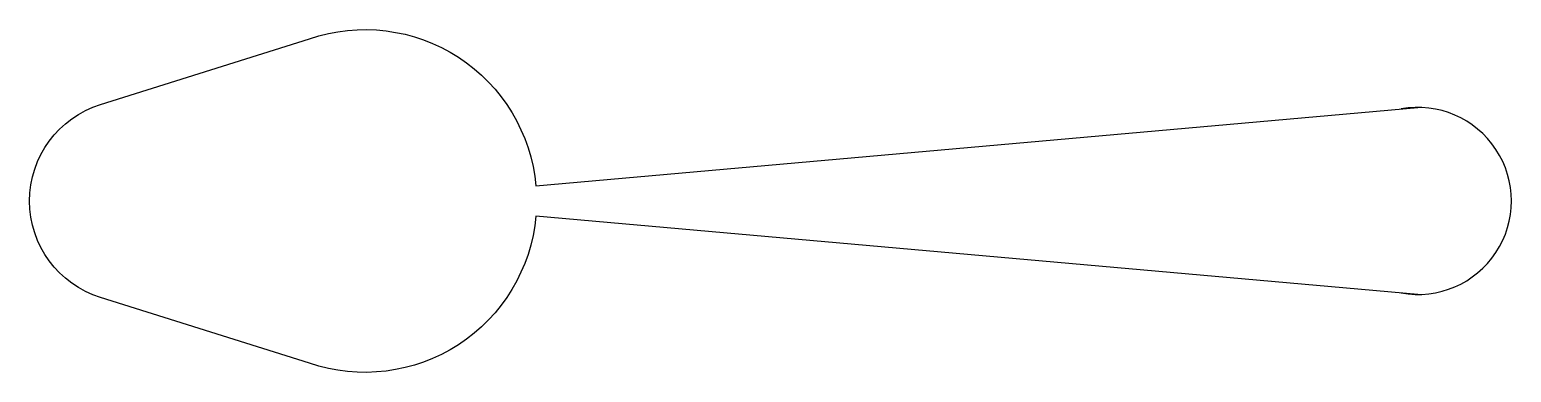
# Model space of a CAD drawing. Header units: centimetres. Extents: x 6.8 to 25.8, y 7.4 to 11.8.
import ezdxf

# ---------------------------------------------------------------- set-up
doc = ezdxf.new("R2010")
doc.units = ezdxf.units.CM
doc.layers.add('Linguriță amortizatoare', color=51, linetype='Continuous')

msp = doc.modelspace()

# ---------------------------------------------------------------- linework, layer by layer
at = {"layer": 'Linguriță amortizatoare'}
msp.add_lwpolyline([(24.635, 8.385), (13.326, 9.39, -0.48655), (10.423, 7.503), (7.745, 8.344, -0.73398), (7.745, 10.825), (10.423, 11.667, -0.48655), (13.326, 9.779), (24.635, 10.785)], format="xyb", dxfattribs=at)
msp.add_arc((24.635, 9.585), 1.2, 259.8408, 100.1592, dxfattribs=at)

doc.saveas('drawing.dxf')
